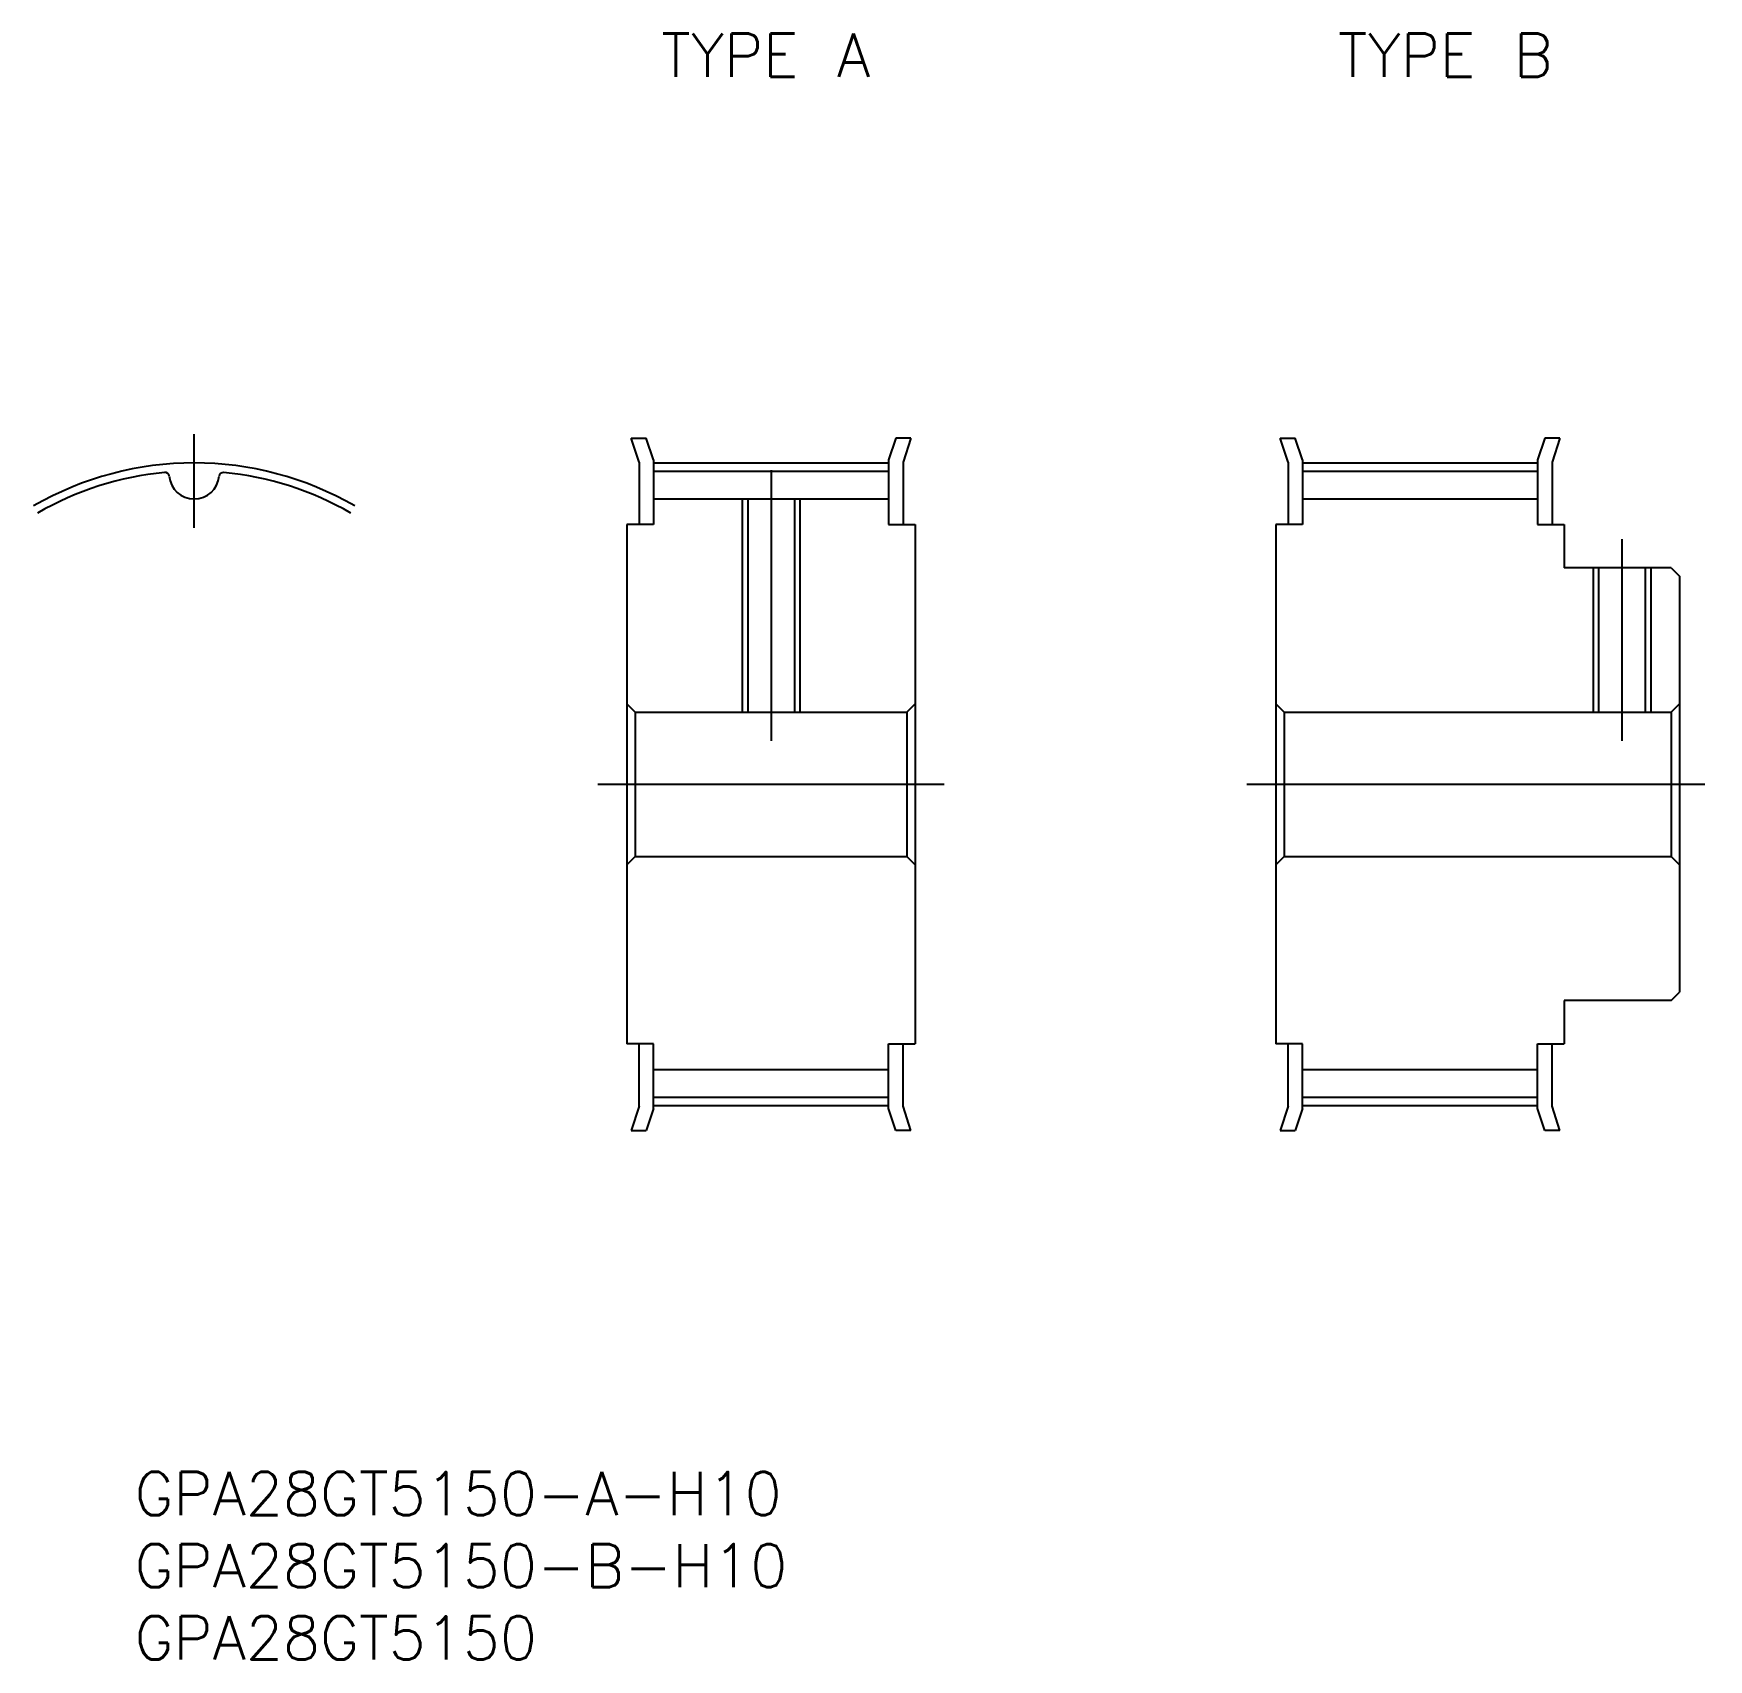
# Model space of a CAD drawing. Extents: x -11 to 105, y -61 to 52.
import ezdxf

# ---------------------------------------------------------------- set-up
doc = ezdxf.new("R2010")
doc.units = 0
doc.linetypes.add('CENTER', pattern=[50.8, 31.75, -6.35, 6.35, -6.35])
doc.layers.get('0').update_dxf_attribs({"linetype": 'CONTINUOUS'})
doc.layers.add('CENTER', color=1, linetype='CONTINUOUS')
doc.styles.get("Standard").update_dxf_attribs({"font": 'txt.shx', "height": 3, "bigfont": 'bigfont.shx'})

# ---------------------------------------------------------------- blocks, each defined once
blk = doc.blocks.new('*U2')
at = {"color": 7, "linetype": 'CONTINUOUS'}
blk.add_text('GPA28GT5150-B-H10', height=3, dxfattribs=at).set_placement((-4.13, -55.69))
blk = doc.blocks.new('*U3')
at = {"color": 7, "linetype": 'CONTINUOUS'}
blk.add_text('GPA28GT5150', height=3, dxfattribs=at).set_placement((-4.13, -60.69))
blk = doc.blocks.new('*U4')
at = {"color": 7, "linetype": 'CONTINUOUS'}
blk.add_text('TYPE A', height=3, dxfattribs=at).set_placement((32.38, 49.06))
blk = doc.blocks.new('*U5')
at = {"color": 7, "linetype": 'CONTINUOUS'}
blk.add_text('TYPE B', height=3, dxfattribs=at).set_placement((79.3, 49.06))
blk = doc.blocks.new('*U6')
at = {"color": 7, "linetype": 'CONTINUOUS'}
blk.add_text('GPA28GT5150-A-H10', height=3, dxfattribs=at).set_placement((-4.13, -50.69))

msp = doc.modelspace()

# ---------------------------------------------------------------- linework, layer by layer
at = {"color": 7, "linetype": 'CONTINUOUS'}
for p, q in [((30.3, 24), (31.35, 24)), ((30.85, 22.33), (30.3, 24)), ((31.85, 22.49), (31.35, 24)), ((48.65, 24), (48.15, 22.49)), ((49.7, 24), (48.65, 24)), ((49.7, 24), (49.15, 22.33)), ((75.3, 24), (76.35, 24)), ((75.85, 22.33), (75.3, 24)), ((76.85, 22.49), (76.35, 24)), ((93.65, 24), (93.15, 22.49)), ((94.7, 24), (93.65, 24)), ((94.7, 24), (94.15, 22.33)), ((30.85, 22.33), (30.85, 18)), ((31.85, 22.49), (31.85, 18)), ((48.15, 22.49), (48.15, 18)), ((49.15, 22.33), (49.15, 18)), ((75.85, 22.33), (75.85, 18)), ((76.85, 22.49), (76.85, 18)), ((93.15, 22.49), (93.15, 18)), ((94.15, 22.33), (94.15, 18)), ((31.85, 21.71), (48.15, 21.71)), ((76.85, 21.71), (93.15, 21.71)), ((31.85, 19.78), (48.15, 19.78)), ((38.38, 19.78), (38.38, 5)), ((41.62, 19.78), (41.62, 5)), ((76.85, 19.78), (93.15, 19.78)), ((30, 18), (30, -18)), ((31.85, 18), (30, 18)), ((48.15, 18), (50, 18)), ((50, 18), (50, -18)), ((75, 18), (75, -18)), ((76.85, 18), (75, 18)), ((93.15, 18), (95, 18)), ((95, 18), (95, 15)), ((102.42, 15), (95, 15)), ((97.38, 15), (97.38, 5)), ((100.62, 15), (100.62, 5)), ((102.42, 15), (103, 14.42)), ((103, 14.42), (103, -14.42)), ((30, 5.58), (30.58, 5)), ((30.58, 5), (49.42, 5)), ((30.58, 5), (30.58, -5)), ((50, 5.58), (49.42, 5)), ((49.42, 5), (49.42, -5)), ((75, 5.58), (75.58, 5)), ((75.58, 5), (102.42, 5)), ((75.58, 5), (75.58, -5)), ((103, 5.58), (102.42, 5)), ((102.42, 5), (102.42, -5)), ((30, -5.58), (30.58, -5)), ((30.58, -5), (49.42, -5)), ((50, -5.58), (49.42, -5)), ((75, -5.58), (75.58, -5)), ((75.58, -5), (102.42, -5)), ((103, -5.58), (102.42, -5)), ((102.42, -15), (95, -15)), ((95, -15), (95, -18)), ((102.42, -15), (103, -14.42)), ((31.85, -18), (30, -18)), ((30.85, -22.33), (30.85, -18)), ((31.85, -22.49), (31.85, -18)), ((48.15, -22.49), (48.15, -18)), ((48.15, -18), (50, -18)), ((49.15, -22.33), (49.15, -18)), ((76.85, -18), (75, -18)), ((75.85, -22.33), (75.85, -18)), ((76.85, -22.49), (76.85, -18)), ((93.15, -22.49), (93.15, -18)), ((93.15, -18), (95, -18)), ((94.15, -22.33), (94.15, -18)), ((31.85, -19.78), (48.15, -19.78)), ((76.85, -19.78), (93.15, -19.78)), ((31.85, -21.71), (48.15, -21.71)), ((76.85, -21.71), (93.15, -21.71)), ((30.85, -22.33), (30.3, -24)), ((31.85, -22.49), (31.35, -24)), ((48.65, -24), (48.15, -22.49)), ((49.7, -24), (49.15, -22.33)), ((75.85, -22.33), (75.3, -24)), ((76.85, -22.49), (76.35, -24)), ((93.65, -24), (93.15, -22.49)), ((94.7, -24), (94.15, -22.33)), ((30.3, -24), (31.35, -24)), ((49.7, -24), (48.65, -24)), ((75.3, -24), (76.35, -24)), ((94.7, -24), (93.65, -24))]:
    msp.add_line(p, q, dxfattribs=at)
at = {"color": 3, "linetype": 'CONTINUOUS'}
for p, q in [((38, 19.78), (38, 5)), ((42, 19.78), (42, 5)), ((97, 15), (97, 5)), ((101, 15), (101, 5))]:
    msp.add_line(p, q, dxfattribs=at)
at = {"color": 7, "linetype": 'CONTINUOUS'}
for centre, radius, start, end in [((0, 0), 21.71, 95.4042, 120), ((-2.02, 21.33), 0.29, 5.4285, 95.4042), ((0, 21.52), 1.74, 185.4285, 354.5715), ((2.02, 21.33), 0.289, 84.5958, 174.5715), ((0, 0), 21.71, 60, 84.5958)]:
    msp.add_arc(centre, radius, start, end, dxfattribs=at)
at = {"layer": 'CENTER', "color": 1, "linetype": 'CENTER'}
for p, q in [((0, 17.78), (0, 24.28)), ((31.85, 22.28), (48.15, 22.28)), ((76.85, 22.28), (93.15, 22.28)), ((40, 21.78), (40, 3)), ((99, 17), (99, 3)), ((28, 0), (52, 0)), ((73, 0), (105, 0)), ((31.85, -22.28), (48.15, -22.28)), ((76.85, -22.28), (93.15, -22.28))]:
    msp.add_line(p, q, dxfattribs=at)
msp.add_arc((0, 0), 22.28, 60, 120, dxfattribs=at)

# ---------------------------------------------------------------- block references
at = {"color": 7, "linetype": 'CONTINUOUS'}
for name in ['*U4', '*U5', '*U6', '*U2', '*U3']:
    msp.add_blockref(name, (0, 0), dxfattribs=at)

doc.saveas('drawing.dxf')
